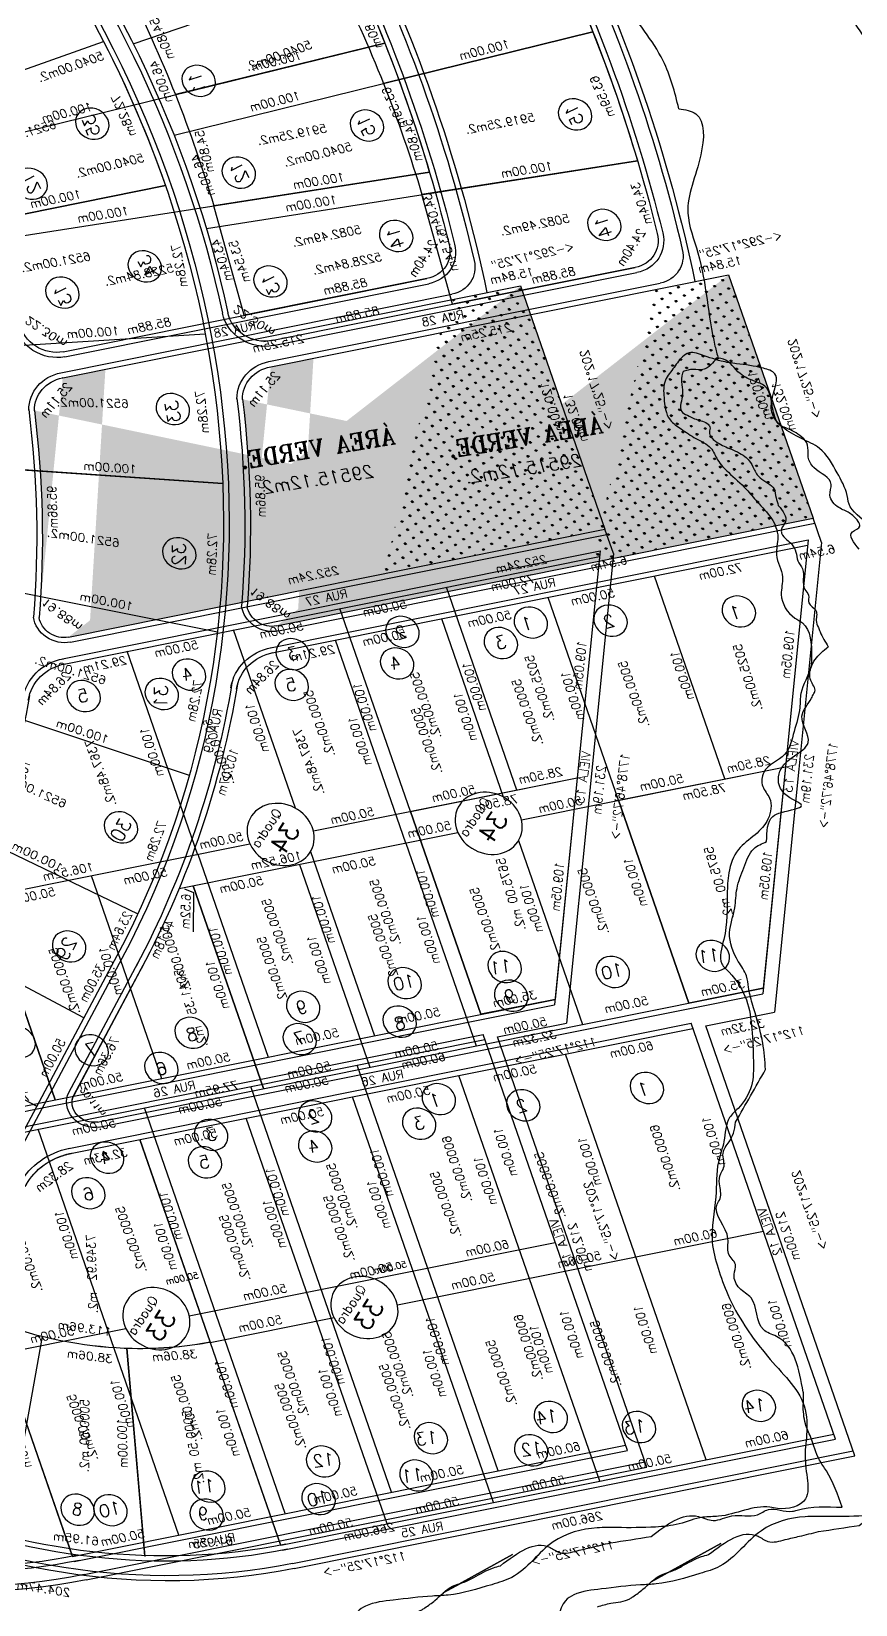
# Model space of a CAD drawing. Extents: x -23785941 to 8798891, y -8418521 to 21897894.
# Drawn here: x 3340590 to 3439344, y 4804514 to 4993012 of the extents above; entities that cross this region are included whole.
import ezdxf
from ezdxf.enums import TextEntityAlignment as Align

# ---------------------------------------------------------------- set-up
doc = ezdxf.new("R2010")
doc.units = 0
doc.header["$MEASUREMENT"] = 0
doc.header["$PDMODE"] = 34
doc.header["$PDSIZE"] = 1
doc.linetypes.add('DASHED', pattern=[0.75, 0.5, -0.25])
doc.layers.get('0').update_dxf_attribs({"linetype": 'CONTINUOUS'})
for name, color, linetype in [('CALCADA', 3, 'CONTINUOUS'), ('REG60_100', 2, 'CONTINUOUS'), ('RUA', 1, 'CONTINUOUS'), ('VEGE', 102, 'CONTINUOUS')]:
    doc.layers.add(name, color=color, linetype=linetype)
doc.styles.add('1_5MM', font='romans.shx', dxfattribs={"height": 6})
doc.styles.add('1MM', font='romans.shx', dxfattribs={"height": 4})
doc.styles.add('2MM', font='romans.shx', dxfattribs={"height": 8})
pattern_1 = [(159.495356, (-17588.3454, 15679.0388), (-4.5499744, -2.07309746), [0.9375, -6.1335678]), (114.495356, (-17588.3454, 15679.039), (-4.5499744, -2.0730975), [0.9375, -4.0625]), (204.495356, (-17588.3454, 15679.039), (2.0730975, -4.5499744), [0.9375, -4.0625])]

# ---------------------------------------------------------------- blocks, each defined once
blk = doc.blocks.new('A$C3D774E76')
h = blk.add_hatch()
h.set_pattern_fill('GRASS', color=256, scale=5, angle=69.49536, style=0)
h.set_pattern_definition(pattern_1)
h.paths.add_polyline_path([(-24907.8, -2745.5), (-24931.1, -2770.67), (-24843.05, -2852.2), (-24772.47, -2775.97)])
h.paths.add_polyline_path([(-24896.71, -2800.35), (-24876.78, -2818.2), (-24872.77, -2813.73), (-24892.71, -2795.88)], flags=24)
h = blk.add_hatch(color=140)
edge = h.paths.add_edge_path()
edge.add_spline(control_points=[(-24224.32, -2952.9), (-24224.85, -2958.19), (-24225.64, -2965.71), (-24233.63, -2966.37), (-24239.23, -2967.62), (-24246.58, -2972.22), (-24251.35, -2982.38), (-24255.37, -2992.13), (-24260.38, -3000.33), (-24266.06, -3006.58), (-24268.43, -3017.61), (-24277.68, -3024.26), (-24285.86, -3036.44), (-24290.98, -3046.37), (-24301.03, -3058.14), (-24307.79, -3069.93), (-24311.72, -3091.1), (-24325.37, -3102.66), (-24329.35, -3121.15), (-24331.47, -3140.53), (-24355.96, -3154.41), (-24348.63, -3172.04), (-24344.12, -3180.23), (-24343.4, -3187.47), (-24336.27, -3197.13), (-24351.78, -3201.79), (-24345.71, -3210.5), (-24340.81, -3212.7), (-24338.42, -3221.24), (-24348.55, -3225.84), (-24348.2, -3234.29), (-24346.59, -3240.74), (-24346.81, -3247.92), (-24344.16, -3256.11), (-24338.49, -3261.67), (-24335.27, -3270.86), (-24339.74, -3281.2), (-24344.93, -3294.91), (-24361.95, -3293.29), (-24375.44, -3299.69), (-24383.48, -3291.65), (-24395.73, -3286.94), (-24406.75, -3297.5), (-24423.91, -3301.32), (-24440.56, -3304.39), (-24461.09, -3307.1), (-24479.07, -3306.14), (-24494.64, -3303.2), (-24508.8, -3298.2), (-24514.92, -3285.1), (-24527.33, -3279.79), (-24535.42, -3270.07), (-24544.04, -3262.07), (-24553.35, -3256.99), (-24561, -3249.62), (-24569.69, -3237.39), (-24580.68, -3229.58), (-24588.47, -3216.76), (-24581.21, -3207.95), (-24585.87, -3198.65), (-24583.46, -3190.43), (-24588.38, -3182.56), (-24594.38, -3171.95), (-24605.74, -3166.27), (-24611.81, -3158.51), (-24619.15, -3147.87), (-24628.32, -3138.75), (-24640.09, -3134.69), (-24645.33, -3132.42), (-24653.59, -3130.67), (-24659.3, -3120.75), (-24654.52, -3110.01), (-24654.08, -3091.58), (-24674.94, -3086.46), (-24681.37, -3068.21), (-24698.62, -3058.43), (-24713.52, -3055.17), (-24733.19, -3044.84), (-24734.94, -3056.35), (-24753.72, -3051.57), (-24763.55, -3071.27), (-24782.6, -3062.33), (-24793.23, -3058.72), (-24805.89, -3054.52), (-24813.61, -3047.9), (-24808.19, -3037.98), (-24800.39, -3029.32), (-24814.57, -3017.34), (-24815.92, -3028.26), (-24825.45, -3028.53), (-24835.39, -3027.61), (-24846.9, -3022.34), (-24852.01, -3009.63), (-24857.08, -2998.96), (-24862.58, -2986.25), (-24875.44, -2984), (-24891.02, -2980.65), (-24889.96, -2966.02), (-24895.36, -2954.8), (-24907.55, -2954.85), (-24906.95, -2942.8), (-24915.79, -2937.86), (-24921.88, -2929.93), (-24929.36, -2920.2), (-24927.84, -2907.02), (-24929.72, -2892.81), (-24941.39, -2889.5), (-24952.22, -2888.85), (-24950.46, -2878.16), (-24947.2, -2871.32), (-24943.39, -2862.08), (-24942.83, -2855.3), (-24940.9, -2848.14), (-24935.33, -2846.62), (-24929.27, -2846.3), (-24922.4, -2844.47), (-24914.21, -2848.76), (-24905.92, -2853.26), (-24904.93, -2861.93), (-24903.83, -2868.8), (-24904.55, -2876.57), (-24899.03, -2881.67), (-24896.17, -2889.4), (-24894.08, -2897.68), (-24889.72, -2905.98), (-24887.06, -2914.39), (-24880.02, -2921.2), (-24870.05, -2922.51), (-24864.26, -2931.17), (-24853.17, -2932.4), (-24847.35, -2940.32), (-24847.66, -2951.51), (-24837.82, -2955.96), (-24827.14, -2960.56), (-24817.79, -2959.16), (-24807.73, -2964.23), (-24797.39, -2965.44), (-24784.32, -2968.87), (-24774.83, -2960.62), (-24765.27, -2963.85), (-24762.3, -2971.63), (-24752.45, -2974.22), (-24742.38, -2971.74), (-24732.04, -2966.87), (-24720.38, -2968.4), (-24706.4, -2974.13), (-24693.86, -2980.66), (-24678.39, -2981.85), (-24675.14, -2992.53), (-24668.66, -3001.96), (-24655.79, -3009.86), (-24643.43, -3015.92), (-24630.91, -3021.74), (-24620.14, -3020.99), (-24610.04, -3017.34), (-24600.69, -3021.75), (-24587.48, -3022.88), (-24572.45, -3030.64), (-24555.12, -3034.29), (-24542.55, -3044.48), (-24532.36, -3053.95), (-24523.75, -3065.39), (-24516.46, -3078.24), (-24511.09, -3090.85), (-24505.1, -3103.96), (-24493.4, -3111.27), (-24480.97, -3114.67), (-24471.43, -3120.51), (-24459.85, -3127.41), (-24451.15, -3119.04), (-24447.38, -3105.89), (-24435.68, -3099.77), (-24428.9, -3087.14), (-24420.52, -3081.48), (-24412.57, -3070.71), (-24406.22, -3060.08), (-24398.28, -3046.3), (-24383.49, -3032.62), (-24362.5, -3031.53), (-24348.09, -3018.41), (-24338.42, -3010.18), (-24330.19, -2997.24), (-24322.21, -2987.47), (-24314.87, -2977.74), (-24304.37, -2972.41), (-24292.47, -2978.82), (-24280.6, -2964.75), (-24268.71, -2958.33), (-24257.27, -2952.47), (-24254.91, -2945.98), (-24255.83, -2938.18), (-24246.06, -2931.43), (-24242.97, -2920.74), (-24234.46, -2912.21), (-24223.14, -2904.42), (-24209.39, -2912.23), (-24212.48, -2931.63), (-24212.49, -2933.24), (-24224.27, -2952.82), (-24224.32, -2952.9)], knot_values=[0.070218, 0.070218, 0.070218, 0.070218, 13.349031, 19.007676, 21.837023, 30.786846, 43.569132, 54.590419, 62.597947, 72.310251, 79.377349, 95.275331, 104.227837, 123.477352, 128.443128, 150.652485, 163.240716, 192.037647, 199.148154, 219.624481, 248.961263, 263.562632, 270.222376, 276.975064, 285.92487, 297.883476, 305.118994, 310.080983, 314.005794, 328.484177, 333.449953, 338.027474, 348.560517, 354.690993, 363.178985, 372.128808, 381.584254, 396.830139, 409.482562, 428.443603, 434.155157, 441.999992, 465.334534, 472.085086, 494.962337, 516.016331, 534.129149, 548.445024, 564.213118, 576.190902, 589.129696, 602.832252, 613.760188, 624.227033, 634.426771, 645.327848, 668.840443, 675.500206, 686.521441, 696.358302, 703.806963, 710.466725, 722.874379, 740.241327, 746.567552, 752.226219, 779.229031, 782.661798, 789.52728, 796.392789, 807.387044, 817.837078, 830.919147, 856.437647, 867.431902, 887.00289, 909.315759, 925.140651, 928.576674, 938.587317, 967.729069, 972.878207, 998.623817, 1002.056558, 1013.572536, 1022.162617, 1032.470735, 1044.967028, 1048.403051, 1059.397306, 1066.474513, 1080.312567, 1093.723139, 1105.865531, 1116.859786, 1132.307147, 1142.605396, 1159.77966, 1168.364503, 1176.946355, 1189.088766, 1194.516942, 1206.032943, 1219.443494, 1228.694083, 1245.868346, 1254.450199, 1264.748448, 1270.180782, 1282.206886, 1289.078931, 1299.52897, 1302.964992, 1310.250453, 1314.089097, 1321.766454, 1330.348332, 1341.204667, 1347.397218, 1355.078976, 1362.760689, 1368.950994, 1376.236436, 1387.233013, 1394.518455, 1404.232374, 1413.476574, 1422.058427, 1432.91477, 1441.496649, 1453.877236, 1457.718092, 1474.002603, 1479.151741, 1493.306116, 1500.171598, 1512.308458, 1524.804751, 1538.215303, 1545.080811, 1551.271094, 1561.569343, 1571.57996, 1582.574246, 1595.070539, 1605.368789, 1627.681658, 1639.696278, 1644.553228, 1659.322811, 1673.477186, 1689.019819, 1701.034438, 1714.107901, 1720.298183, 1732.435017, 1742.875583, 1760.039314, 1782.352184, 1794.848477, 1807.921939, 1824.118553, 1837.529105, 1852.099973, 1865.510544, 1879.664932, 1891.679552, 1903.816379, 1914.114628, 1927.962458, 1931.39848, 1955.324744, 1962.407888, 1973.930502, 1984.795178, 2002.31493, 2011.074806, 2032.596747, 2059.417891, 2069.433022, 2090.188517, 2097.271661, 2115.20686, 2128.288939, 2133.145924, 2149.430419, 2159.445563, 2182.805401, 2192.820545, 2194.538582, 2203.298463, 2214.163091, 2226.311058, 2235.561637, 2250.13254, 2264.286916, 2269.71925, 2304.047032, 2304.230877, 2304.230877, 2304.230877, 2304.230877], degree=3, periodic=0)
edge = h.paths.add_edge_path()
edge.add_spline(control_points=[(-24224.32, -2952.9), (-24224.39, -2953.01), (-24224.43, -2953.06), (-24224.4, -2952.98)], knot_values=[2304.230877, 2304.230877, 2304.230877, 2304.230877, 2304.489701, 2304.489701, 2304.489701, 2304.489701], degree=3, periodic=0)
edge.add_spline(control_points=[(-24224.4, -2952.98), (-24224.45, -2953.12), (-24212.49, -2933.25), (-24212.48, -2931.63), (-24209.39, -2912.23), (-24223.14, -2904.42), (-24234.46, -2912.21), (-24242.97, -2920.74), (-24246.06, -2931.43), (-24255.83, -2938.18), (-24254.91, -2945.98), (-24257.27, -2952.47), (-24268.71, -2958.33), (-24280.6, -2964.75), (-24292.47, -2978.82), (-24304.37, -2972.41), (-24314.87, -2977.74), (-24322.21, -2987.47), (-24330.19, -2997.24), (-24338.42, -3010.18), (-24348.09, -3018.41), (-24362.5, -3031.53), (-24383.49, -3032.62), (-24398.28, -3046.3), (-24406.22, -3060.08), (-24412.57, -3070.71), (-24420.52, -3081.48), (-24428.9, -3087.14), (-24435.68, -3099.77), (-24447.38, -3105.89), (-24451.15, -3119.04), (-24459.85, -3127.41), (-24471.43, -3120.51), (-24480.97, -3114.67), (-24493.4, -3111.27), (-24505.1, -3103.96), (-24511.09, -3090.85), (-24516.46, -3078.24), (-24523.75, -3065.39), (-24532.36, -3053.95), (-24542.55, -3044.48), (-24555.12, -3034.29), (-24572.45, -3030.64), (-24587.48, -3022.88), (-24600.69, -3021.75), (-24610.04, -3017.34), (-24620.14, -3020.99), (-24630.91, -3021.74), (-24643.43, -3015.92), (-24655.79, -3009.86), (-24668.66, -3001.96), (-24675.14, -2992.53), (-24678.39, -2981.85), (-24693.86, -2980.66), (-24706.4, -2974.13), (-24720.38, -2968.4), (-24732.04, -2966.87), (-24742.38, -2971.74), (-24752.45, -2974.22), (-24762.3, -2971.63), (-24765.27, -2963.85), (-24774.83, -2960.62), (-24784.32, -2968.87), (-24797.39, -2965.44), (-24807.73, -2964.23), (-24817.79, -2959.16), (-24827.14, -2960.56), (-24837.82, -2955.96), (-24847.66, -2951.51), (-24847.35, -2940.32), (-24853.17, -2932.4), (-24864.26, -2931.17), (-24870.05, -2922.51), (-24880.02, -2921.2), (-24887.06, -2914.39), (-24889.72, -2905.98), (-24894.08, -2897.68), (-24896.17, -2889.4), (-24899.03, -2881.67), (-24904.55, -2876.57), (-24903.83, -2868.8), (-24904.93, -2861.93), (-24905.92, -2853.26), (-24914.21, -2848.76), (-24922.4, -2844.47), (-24929.27, -2846.3), (-24935.33, -2846.62), (-24940.9, -2848.14), (-24942.83, -2855.3), (-24943.39, -2862.08), (-24947.2, -2871.32), (-24950.46, -2878.16), (-24952.22, -2888.85), (-24941.39, -2889.5), (-24929.72, -2892.81), (-24927.84, -2907.02), (-24929.36, -2920.2), (-24921.88, -2929.93), (-24915.79, -2937.86), (-24906.95, -2942.8), (-24907.55, -2954.85), (-24895.36, -2954.8), (-24889.96, -2966.02), (-24891.02, -2980.65), (-24875.44, -2984), (-24862.58, -2986.25), (-24857.08, -2998.96), (-24852.01, -3009.63), (-24846.9, -3022.34), (-24835.39, -3027.61), (-24825.45, -3028.53), (-24815.92, -3028.26), (-24814.57, -3017.34), (-24800.39, -3029.32), (-24808.19, -3037.98), (-24813.61, -3047.9), (-24805.89, -3054.52), (-24793.23, -3058.72), (-24782.6, -3062.33), (-24763.55, -3071.27), (-24753.72, -3051.57), (-24734.94, -3056.35), (-24733.19, -3044.84), (-24713.52, -3055.17), (-24698.62, -3058.43), (-24681.37, -3068.21), (-24674.94, -3086.46), (-24654.08, -3091.58), (-24654.52, -3110.01), (-24659.3, -3120.75), (-24653.59, -3130.67), (-24645.33, -3132.42), (-24640.09, -3134.69), (-24628.32, -3138.75), (-24619.15, -3147.87), (-24611.81, -3158.51), (-24605.74, -3166.27), (-24594.38, -3171.95), (-24588.38, -3182.56), (-24583.46, -3190.43), (-24585.87, -3198.65), (-24581.21, -3207.95), (-24588.47, -3216.76), (-24580.68, -3229.58), (-24569.69, -3237.39), (-24561, -3249.62), (-24553.35, -3256.99), (-24544.04, -3262.07), (-24535.42, -3270.07), (-24527.33, -3279.79), (-24514.92, -3285.1), (-24508.8, -3298.2), (-24494.64, -3303.2), (-24479.07, -3306.14), (-24461.09, -3307.1), (-24440.56, -3304.39), (-24423.91, -3301.32), (-24406.75, -3297.5), (-24395.73, -3286.94), (-24383.48, -3291.65), (-24375.44, -3299.69), (-24361.95, -3293.29), (-24344.93, -3294.91), (-24339.74, -3281.2), (-24335.27, -3270.86), (-24338.49, -3261.67), (-24344.16, -3256.11), (-24346.81, -3247.92), (-24346.59, -3240.74), (-24348.2, -3234.29), (-24348.55, -3225.84), (-24338.42, -3221.24), (-24340.81, -3212.7), (-24345.71, -3210.5), (-24351.78, -3201.79), (-24336.27, -3197.13), (-24343.4, -3187.47), (-24344.12, -3180.23), (-24348.63, -3172.04), (-24355.96, -3154.41), (-24331.47, -3140.53), (-24329.35, -3121.15), (-24325.37, -3102.66), (-24311.72, -3091.1), (-24307.79, -3069.93), (-24301.03, -3058.14), (-24290.98, -3046.37), (-24285.86, -3036.44), (-24277.68, -3024.26), (-24268.43, -3017.61), (-24266.06, -3006.58), (-24260.38, -3000.33), (-24255.37, -2992.13), (-24251.35, -2982.38), (-24246.58, -2972.22), (-24239.23, -2967.62), (-24233.63, -2966.37), (-24225.61, -2965.7), (-24224.85, -2958.13), (-24224.31, -2952.82)], knot_values=[0, 0, 0, 0, 0.442669, 34.770451, 40.202785, 54.35716, 68.928064, 78.178643, 90.32661, 101.191238, 109.951119, 111.669155, 121.6843, 145.044138, 155.059282, 171.343776, 176.200762, 189.282841, 207.218039, 214.301183, 235.056679, 245.07181, 271.892953, 293.414895, 302.174771, 319.694522, 330.559198, 342.081813, 349.164957, 373.091221, 376.527243, 390.375072, 400.673322, 412.810149, 424.824768, 438.979156, 452.389728, 466.960596, 480.371148, 496.567762, 509.641224, 522.137517, 544.450386, 561.614118, 572.054683, 584.191517, 590.3818, 603.455262, 615.469882, 631.012514, 645.16689, 659.936473, 664.793423, 676.808043, 699.120912, 709.419161, 721.915454, 732.909741, 742.920358, 753.218607, 759.40889, 766.274398, 779.68495, 792.181243, 804.318103, 811.183585, 825.33796, 830.487098, 846.771608, 850.612465, 862.993052, 871.574931, 882.431274, 891.013127, 900.257327, 909.971245, 917.256688, 928.253265, 935.538707, 941.729012, 949.410724, 957.092482, 963.285034, 974.141368, 982.723247, 990.400604, 994.239247, 1001.524708, 1004.960731, 1015.41077, 1022.282815, 1034.308918, 1039.741252, 1050.039502, 1058.621354, 1075.795618, 1085.046206, 1098.456758, 1109.972758, 1115.400934, 1127.543345, 1136.125198, 1144.710041, 1161.884304, 1172.182554, 1187.629915, 1198.62417, 1210.766562, 1224.177134, 1238.015188, 1245.092395, 1256.08665, 1259.522672, 1272.018965, 1282.327083, 1290.917164, 1302.433142, 1305.865883, 1331.611493, 1336.760631, 1365.902384, 1375.913027, 1379.349049, 1395.173941, 1417.48681, 1437.057798, 1448.052053, 1473.570554, 1486.652622, 1497.102657, 1508.096912, 1514.96242, 1521.827902, 1525.26067, 1552.263482, 1557.922149, 1564.248373, 1581.615322, 1594.022975, 1600.682738, 1608.131398, 1617.96826, 1628.989495, 1635.649258, 1659.161853, 1670.06293, 1680.262668, 1690.729513, 1701.657449, 1715.360005, 1728.298798, 1740.276583, 1756.044676, 1770.360551, 1788.47337, 1809.527363, 1832.404614, 1839.155167, 1862.489709, 1870.334543, 1876.046098, 1895.007138, 1907.659561, 1922.905447, 1932.360893, 1941.310715, 1949.798708, 1955.929184, 1966.462226, 1971.039748, 1976.005524, 1990.483907, 1994.408718, 1999.370706, 2006.606225, 2018.56483, 2027.514636, 2034.267324, 2040.927068, 2055.528438, 2084.865219, 2105.341547, 2112.452054, 2141.248985, 2153.837216, 2176.046572, 2181.012349, 2200.261864, 2209.214369, 2225.112351, 2232.179449, 2241.891754, 2249.899282, 2260.920569, 2273.702855, 2282.652677, 2285.482025, 2291.14067, 2304.489701, 2304.489701, 2304.489701, 2304.489701], degree=3, periodic=0)
edge.add_spline(control_points=[(-24224.31, -2952.82), (-24224.31, -2952.85), (-24224.32, -2952.87), (-24224.32, -2952.9)], knot_values=[0, 0, 0, 0, 0.070218, 0.070218, 0.070218, 0.070218], degree=3, periodic=0)
at = {"layer": 'VEGE'}
h = blk.add_hatch(dxfattribs=at)
h.set_pattern_fill('GRASS', color=256, scale=5, angle=69.49536, style=0)
h.set_pattern_definition(pattern_1)
edge = h.paths.add_edge_path()
edge.add_line((-24784.86, -2612.72), (-24931.1, -2770.67))
edge.add_line((-24671.68, -2667.11), (-24843.05, -2852.2))
edge.add_arc((-24493.06, -2160.84), 523.12, 238.81481, 249.82227)
h = blk.add_hatch(dxfattribs=at)
h.set_pattern_fill('GRASS', color=256, scale=5, angle=69.49536, style=0)
h.set_pattern_definition(pattern_1)
h.paths.add_polyline_path([(-24798.51, -2627.46), (-24931.1, -2770.67), (-24843.05, -2852.2), (-24678.34, -2674.3)])
h.paths.add_polyline_path([(-24812.21, -2742.33), (-24786.08, -2711.17), (-24790.67, -2707.32), (-24816.81, -2738.47)], flags=24)
h.paths.add_polyline_path([(-24842.31, -2750.25), (-24785.88, -2684.98), (-24775.65, -2693.82), (-24832.08, -2759.09)], flags=24)
h.paths.add_polyline_path([(-24857.03, -2700.97), (-24838.46, -2680.92), (-24842.87, -2676.84), (-24861.44, -2696.9)], flags=24)
h.paths.add_polyline_path([(-24762.74, -2761.17), (-24744.17, -2741.11), (-24748.57, -2737.04), (-24767.14, -2757.1)], flags=24)
h.paths.add_polyline_path([(-24896.71, -2800.35), (-24876.78, -2818.2), (-24872.77, -2813.73), (-24892.71, -2795.88)], flags=24)
for p, q in [((-24734.65, -2356.88), (-24889.95, -2482.9)), ((-24704.61, -2388.98), (-24840.6, -2535.63)), ((-24670.34, -2416.51), (-24784.31, -2580.87)), ((-24632.54, -2438.95), (-24722.2, -2617.73)), ((-24591.95, -2455.83), (-24655.52, -2645.46)), ((-24549.38, -2466.82), (-24585.59, -2663.52)), ((-24504.97, -2471.74), (-24512.63, -2671.59)), ((-24454.19, -2671.69), (-24455.7, -2471.69)), ((-24404.19, -2671.31), (-24405.7, -2471.31)), ((-24895.76, -2494.75), (-25049.72, -2622.4)), ((-24727.32, -2498.69), (-24784.31, -2580.87)), ((-24864.88, -2528.82), (-25007.03, -2669.51)), ((-24722.2, -2617.73), (-24677.37, -2528.34)), ((-24831.12, -2560.06), (-24960.37, -2712.68)), ((-24796.55, -2607.68), (-24912.72, -2733.15)), ((-24784.86, -2612.72), (-24931.1, -2770.67)), ((-24854.37, -2670.13), (-24895.74, -2636.37)), ((-24912.72, -2733.15), (-24854.37, -2670.13)), ((-24671.68, -2667.11), (-24843.05, -2852.2)), ((-24658.81, -2670.86), (-24829.79, -2855.54)), ((-24489.18, -2671.95), (-24254.19, -2670.17)), ((-24533.23, -2682.42), (-24622.27, -2778.59)), ((-24537.66, -2687.21), (-24464.28, -2755.14)), ((-24534.78, -2688.91), (-24534.24, -2684.79)), ((-24417.73, -2683.41), (-24489.11, -2683.95)), ((-24605.59, -2760.58), (-24678.97, -2692.64)), ((-24391.16, -2693.83), (-24589.99, -2908.58)), ((-24517.43, -2696.73), (-24534.78, -2688.91)), ((-24391.16, -2693.83), (-24391.45, -2694.14)), ((-24391.16, -2693.83), (-24391.45, -2694.14)), ((-24411.21, -2697.82), (-24623.93, -2927.58)), ((-24266.59, -2853.67), (-24413.35, -2717.79)), ((-24413.35, -2717.79), (-24339.99, -2785.71)), ((-24303.75, -2719.76), (-24207.33, -2746.28)), ((-24571.63, -2723.9), (-24498.25, -2791.83)), ((-24648.45, -2789.04), (-24712.94, -2729.33)), ((-24300.56, -2890.36), (-24447.32, -2754.48)), ((-24318.05, -2754.82), (-24230.32, -2803.63)), ((-24605.6, -2760.59), (-24532.22, -2828.52)), ((-24673.53, -2833.96), (-24746.91, -2766.02)), ((-24931.1, -2770.67), (-24843.05, -2852.2)), ((-24339.97, -2785.73), (-24379.48, -2828.41)), ((-24334.53, -2927.05), (-24481.29, -2791.17)), ((-24707.5, -2870.65), (-24780.88, -2802.71)), ((-24642.56, -2800.51), (-24726.86, -2891.56)), ((-24632.77, -2803.57), (-24566.19, -2865.21)), ((-24368.49, -2963.74), (-24515.25, -2827.86)), ((-24673.54, -2833.96), (-24726.86, -2891.56)), ((-24600.16, -2901.9), (-24673.54, -2833.96)), ((-24399.72, -2850.26), (-24516.61, -2976.51)), ((-24834.24, -2860.34), (-24843.05, -2852.2)), ((-24832.37, -2854.64), (-24726.86, -2891.56)), ((-24266.59, -2853.67), (-24443.23, -3044.45)), ((-24834.24, -2860.34), (-24728.84, -2897.22)), ((-24402.46, -3000.43), (-24549.22, -2864.55)), ((-24259.4, -2863.56), (-24438.5, -3057.01)), ((-24726.86, -2891.56), (-24621.36, -2928.48)), ((-24728.84, -2897.22), (-24616.02, -2936.7)), ((-24594.06, -2912.98), (-24616.02, -2936.7)), ((-24438.5, -3057.01), (-24594.06, -2912.98)), ((-24441.39, -3046.15), (-24591.82, -2906.88))]:
    blk.add_line(p, q)
at = {"color": 140}
for p, q in [((-24335.91, -3003.84), (-24368.88, -3022.91)), ((-24335.91, -3003.84), (-24368.88, -3022.91)), ((-24368.88, -3022.91), (-24335.91, -3003.84))]:
    blk.add_line(p, q, dxfattribs=at)
for points in [[(-24795.19, -2439.66, -0.015904), (-24812.3, -2419.89), (-24889.95, -2482.9, 0.035369), (-24840.6, -2535.63), (-24772.6, -2462.3, -0.001768), (-24774.73, -2460.32)], [(-24230.66, -2803.44), (-24318.04, -2754.82, -0.057602), (-24339.98, -2785.72), (-24266.6, -2853.65)]]:
    blk.add_lwpolyline(points, format="xyb")
for points in [[(-24972.74, -2558.57), (-25049.72, -2622.4, 0.021989), (-25007.03, -2669.51), (-24935.95, -2599.17, -0.021989)], [(-24935.95, -2599.17), (-25007.03, -2669.51, 0.021989), (-24960.37, -2712.68), (-24895.74, -2636.37, -0.021989)]]:
    blk.add_lwpolyline(points, format="xyb", close=True)
blk.add_lwpolyline([(-24335.91, -3003.84), (-24344.13, -3008.6)], dxfattribs=at)
for centre in [(-24851.06, -2495.03), (-24894.53, -2527.42), (-24800.13, -2543.98), (-24863.23, -2561.34), (-24743.59, -2583.5), (-24822.46, -2595.45), (-24681.36, -2615.01), (-24615.18, -2636.57), (-24546.85, -2647.67), (-24482.31, -2651.67), (-24428.34, -2651.46), (-24966.52, -2679.22), (-24649.15, -2684.82), (-24377.7, -2708.7), (-24924.47, -2712.71), (-24449.87, -2711.66), (-24682.93, -2721.12), (-24418.26, -2747.46), (-24715.89, -2757), (-24494.56, -2759.18), (-24235.45, -2768.28), (-24450.67, -2786.76), (-24751.06, -2794.77), (-24525.33, -2794.18), (-24484.72, -2822.24), (-24263.08, -2819.02), (-24562.5, -2831.95), (-24784.75, -2842.37), (-24516.88, -2858.64), (-24295.71, -2858.98), (-24596.4, -2866.31), (-24328.74, -2891.97), (-24626.56, -2901.62), (-24553.04, -2902.82), (-24366.29, -2931.1), (-24401.44, -2967.99), (-24438.47, -3009.92)]:
    blk.add_circle(centre, 7.5)
at = {"color": 5}
blk.add_circle((-24390.92, -2838.12), 15, dxfattribs=at)
for centre, radius, start, end in [((-24493.06, -2160.84), 523.12, 206.41063, 234.23747), ((-24493.06, -2160.84), 511.12, 206.41063, 270.43452), ((-24493.06, -2160.84), 735.12, 206.41063, 234.46291), ((-24493.06, -2160.84), 723.12, 206.41063, 232.54333), ((-24807.55, -2597.49), 14.99, 317.20508, 54.23747), ((-24771.35, -2625.22), 18.41, 65.74408, 137.20508), ((-24493.06, -2160.84), 523.12, 238.81481, 249.82227), ((-24679.08, -2660.26), 10.08, 317.20508, 56.40213), ((-24641.28, -2687.73), 24.33, 73.88591, 137.20508), ((-24493.06, -2160.84), 523.12, 254.04077, 270.43452), ((-24462.67, -2675.37), 277, 317.20508, 0.43452), ((-24417.66, -2692.06), 8.65, 318.20902, 89.43058), ((-24366, -2717.71), 34.69, 91.13524, 136.50436), ((-24462.67, -2675.37), 165, 318.03115, 357.52334), ((-24462.67, -2675.37), 165, 318.03115, 357.52334), ((-24462.66, -2675.37), 165, 318.02937, 357.52334), ((-24462.67, -2675.37), 265, 317.20508, 355.0709), ((-24923.72, -2722.97), 14.99, 232.54333, 317.20508)]:
    blk.add_arc(centre, radius, start, end)
at = {"linetype": 'DASHED'}
blk.add_arc((-24366, -2717.71), 34.69, 90.43452, 137.20508, dxfattribs=at)
at = {"color": 140}
for points, start_tangent in [([(-25045.88, -2796.04), (-25063.45, -2780.3), (-25072.18, -2767.22), (-25087.46, -2736.68), (-25091.83, -2725.78), (-25104.93, -2708.33), (-25115.84, -2690.88), (-25124.58, -2684.34), (-25131.13, -2677.79), (-25139.86, -2662.52), (-25142.04, -2660.34), (-25148.56, -2655.63)], (0.590283, -0.807196)), ([(-25045.88, -2796.04), (-25047.51, -2803.62), (-25030.59, -2813.76), (-25001.83, -2820.52), (-24986.6, -2832.36), (-24949.38, -2857.71), (-24944.62, -2861.47)], (-0.839928, 0.542699)), ([(-24919.73, -2855.33), (-24912.54, -2858.52), (-24912.54, -2861.9), (-24912.54, -2864.43), (-24913.38, -2870.35), (-24912.54, -2872.04), (-24910, -2872.89), (-24907.46, -2877.11), (-24907.46, -2883.87), (-24907.46, -2891.48), (-24906.62, -2894.02), (-24904.08, -2897.4), (-24901.54, -2901.62), (-24899.85, -2909.23), (-24896.47, -2911.76), (-24893.61, -2914.18)], (-0.405687, 0.914012)), ([(-24893.61, -2914.18), (-24888, -2920.22), (-24883.78, -2920.22), (-24882.08, -2921.06), (-24880.39, -2924.44), (-24879.55, -2926.98), (-24877.01, -2930.36), (-24873.62, -2932.89), (-24871.09, -2936.27), (-24862.62, -2941.35), (-24860.93, -2943.88), (-24857.55, -2945.57), (-24855.86, -2949.8), (-24850.78, -2952.33), (-24848.24, -2954.87), (-24847.4, -2955.71), (-24842.7, -2961.89)], (-0.72969, 0.683778)), ([(-24742.39, -2977.32), (-24754.89, -2974.65), (-24758.71, -2977.2), (-24766.36, -2983.57), (-24767.64, -2974.65), (-24776.56, -2968.28), (-24786.76, -2970.83), (-24795.69, -2973.38), (-24805.89, -2965.73), (-24816.09, -2965.73), (-24817.36, -2965.73), (-24819.91, -2965.73), (-24823.74, -2961.91), (-24830.11, -2959.36), (-24833.94, -2959.36), (-24842.7, -2961.89)], (0.988368, -0.152079)), ([(-24641.51, -3022.75), (-24652.53, -3016.36), (-24667.74, -3004.2), (-24673.83, -2999.64), (-24678.39, -2996.6), (-24682.96, -2990.52), (-24693.61, -2981.4), (-24705.78, -2978.36), (-24714.91, -2975.32), (-24725.56, -2973.79), (-24736.21, -2973.79), (-24742.39, -2977.32)], (0.911808, -0.410617)), ([(-24611.33, -3021.84), (-24641.51, -3022.75)], (0.936644, -0.350283)), ([(-24507.55, -3102.19), (-24526.06, -3080.66), (-24526.06, -3074.28), (-24537.23, -3063.12), (-24538.83, -3056.74), (-24543.62, -3051.95), (-24548.41, -3050.36), (-24551.6, -3045.57), (-24557.99, -3042.38), (-24570.76, -3031.22), (-24573.96, -3031.22), (-24580.34, -3028.02), (-24585.13, -3026.43), (-24588.33, -3026.43), (-24594.71, -3023.24), (-24601.1, -3023.24), (-24605.89, -3023.24), (-24611.33, -3021.84)], (0.798413, -0.602111)), ([(-24361.13, -3020.43), (-24380.66, -3035.87), (-24380.66, -3040.66), (-24385.45, -3047.04), (-24390.24, -3051.82), (-24396.63, -3058.21)], (0.674118, 0.738624)), ([(-24396.63, -3058.21), (-24408.8, -3072.66)], (0.644112, 0.764931)), ([(-24507.55, -3102.19), (-24502.17, -3104.62)], (-0.999484, -0.03211)), ([(-24465.77, -3140.33), (-24478.22, -3126.95), (-24481.41, -3122.17), (-24489.4, -3114.19), (-24494.19, -3109.41), (-24502.17, -3104.62)], (0.740136, -0.672457))]:
    blk.add_spline(points, degree=3, dxfattribs=dict(at, start_tangent=start_tangent))
at = {"end_tangent": (0.350283, 0.936644)}
blk.add_spline([(-24224.31, -2952.82), (-24228.99, -2965.32), (-24234.49, -2966.61), (-24237.25, -2967.26), (-24244.87, -2971.96), (-24251.47, -2982.9), (-24256.06, -2992.92), (-24260.28, -2999.73), (-24265.78, -3007.73), (-24268.26, -3014.35), (-24278.63, -3026.4), (-24283.86, -3033.66), (-24294.13, -3049.94), (-24297.25, -3053.81), (-24307.89, -3073.3), (-24311.56, -3085.34), (-24326.61, -3109.9), (-24328.35, -3116.79), (-24334.03, -3136.46), (-24351.28, -3160.19), (-24347.32, -3174.25), (-24344.56, -3180.31), (-24342.81, -3186.83), (-24340.15, -3195.37), (-24348.41, -3204.02), (-24344.91, -3210.36), (-24341.05, -3213.48), (-24339.95, -3217.24), (-24347.84, -3229.38), (-24348.02, -3234.35), (-24347.19, -3238.85), (-24346.08, -3249.32), (-24344.06, -3255.11), (-24339.1, -3262), (-24336.43, -3270.54), (-24339, -3279.64), (-24347.16, -3292.51), (-24359.65, -3294.55), (-24378.56, -3295.86), (-24383.16, -3292.47), (-24390.51, -3289.72), (-24412.17, -3298.38), (-24418.69, -3300.14), (-24441.19, -3304.3), (-24462.12, -3306.53), (-24480.21, -3305.63), (-24494.26, -3302.89), (-24508.41, -3295.93), (-24515.76, -3286.47), (-24526.42, -3279.13), (-24536.25, -3269.59), (-24544.42, -3262.34), (-24553.15, -3256.56), (-24560.59, -3249.58), (-24567.49, -3241.14), (-24583.75, -3224.16), (-24586.51, -3218.1), (-24583.39, -3207.52), (-24584.77, -3197.78), (-24584.5, -3190.34), (-24587.26, -3184.28), (-24594.34, -3174.09), (-24607.84, -3163.17), (-24611.89, -3158.3), (-24615.2, -3153.71), (-24635.78, -3136.24), (-24639, -3135.04), (-24645.43, -3132.63), (-24651.86, -3130.23), (-24657.49, -3120.78), (-24655.49, -3110.53), (-24656.1, -3097.46), (-24675.59, -3081), (-24681.23, -3071.55), (-24697.1, -3060.11), (-24718, -3052.3), (-24733.68, -3050.1), (-24734.88, -3053.32), (-24744.72, -3055.14), (-24771.24, -3067.24), (-24776.06, -3065.44), (-24800.17, -3056.42), (-24803.39, -3055.22), (-24811.23, -3046.78), (-24808.22, -3038.73), (-24804.61, -3029.08), (-24814.66, -3021.65), (-24815.86, -3024.87), (-24826.31, -3028.3), (-24833.34, -3027.51), (-24845.6, -3021.09), (-24852.24, -3009.43), (-24857.27, -2998.38), (-24862.9, -2988.94), (-24877.37, -2983.53), (-24887.01, -2979.92), (-24891.84, -2963.44), (-24896.47, -2956.21), (-24904.51, -2953.2), (-24909.53, -2942.15), (-24913.76, -2938.74), (-24921.6, -2930.3), (-24928.23, -2918.65), (-24928.44, -2909.4), (-24933.27, -2892.92), (-24941.31, -2889.91), (-24950.95, -2886.31), (-24950.76, -2880.88), (-24946.54, -2869.61), (-24944.14, -2863.18), (-24942.13, -2852.92), (-24940.93, -2849.7), (-24934.3, -2846.68), (-24930.49, -2846.27), (-24922.85, -2845.46), (-24914.81, -2848.46), (-24906.37, -2855.29), (-24904.96, -2861.32), (-24904.15, -2868.96), (-24903.34, -2876.6), (-24899.73, -2881.62), (-24896.71, -2888.25), (-24893.29, -2898.7), (-24890.27, -2905.33), (-24886.25, -2914.17), (-24879.41, -2920.4), (-24871.37, -2923.41), (-24862.93, -2930.23), (-24854.89, -2933.24), (-24847.65, -2943.28), (-24847.25, -2947.1), (-24834.59, -2957.34), (-24829.76, -2959.14), (-24815.7, -2960.73), (-24809.27, -2963.14), (-24797.41, -2965.74), (-24784.96, -2966.73), (-24772.3, -2962.29), (-24765.87, -2964.69), (-24762.25, -2969.72), (-24752.61, -2973.32), (-24742.76, -2971.5), (-24732.32, -2968.07), (-24719.86, -2969.06), (-24710.21, -2972.67), (-24689.32, -2980.49), (-24678.06, -2984.69), (-24676.05, -2989.11), (-24667.81, -3001.37), (-24656.15, -3009.4), (-24642.28, -3016.42), (-24631.03, -3020.63), (-24617.97, -3020.01), (-24611.94, -3018.59), (-24600.09, -3021.19), (-24589.84, -3023.19), (-24573.76, -3029.2), (-24552.86, -3037.02), (-24542.81, -3044.44), (-24533.37, -3053.48), (-24523.51, -3066.34), (-24516.88, -3077.99), (-24510.84, -3091.25), (-24504.21, -3102.9), (-24492.55, -3110.93), (-24481.29, -3115.14), (-24470.64, -3120.96), (-24461, -3124.57), (-24450.35, -3115.71), (-24449.15, -3112.49), (-24433.29, -3094.58), (-24429.27, -3088.74), (-24420.84, -3080.89), (-24414.01, -3072.44), (-24404.78, -3057.55), (-24400.16, -3050.1), (-24383.9, -3036.01), (-24358.59, -3027.13), (-24350.76, -3020.89), (-24336.1, -3006.19), (-24332.09, -3000.36), (-24321.24, -2986.07), (-24312.21, -2976.61), (-24307.79, -2974.59), (-24291.52, -2975.18), (-24283.68, -2968.94), (-24264.2, -2956.04), (-24256.37, -2949.8), (-24255.77, -2948.19), (-24254.37, -2939.55), (-24247.54, -2931.09), (-24241.72, -2920.43), (-24235.5, -2913.59), (-24222.24, -2907.54), (-24210.58, -2915.57), (-24210.78, -2921), (-24224.14, -2952.62), (-24224.4, -2952.98)], degree=3, dxfattribs=at)
at = {"color": 140}
for points in [[(-24892.85, -2954.17), (-24899, -2948.11), (-24903.23, -2949.8), (-24904.92, -2948.11), (-24906.62, -2943.03), (-24906.62, -2937.96), (-24910, -2932.05), (-24915.08, -2930.36), (-24918.5, -2920.32), (-24921.85, -2915.99), (-24923.54, -2915.14), (-24927.77, -2912.61), (-24929.46, -2908.38), (-24929.46, -2900.78), (-24929.46, -2898.24), (-24931.15, -2895.71), (-24937.92, -2890.63), (-24942.99, -2885.56), (-24942.99, -2880.49), (-24942.99, -2872.89), (-24945.53, -2863.59), (-24944.62, -2861.47), (-24941.3, -2860.21), (-24937.07, -2858.52), (-24935.38, -2856.83), (-24933.69, -2853.45), (-24932, -2851.76), (-24931.15, -2850.91), (-24928.61, -2850.91), (-24923.54, -2853.45), (-24919.73, -2855.33)], [(-24312.55, -2988.18), (-24317.11, -2992.61), (-24323.5, -2998.99), (-24325.09, -2999.78), (-24330.68, -3002.18), (-24341.06, -3006.16), (-24345.05, -3009.36), (-24349.84, -3012.55), (-24358.62, -3018.13), (-24361.13, -3020.43)]]:
    blk.add_spline(points, degree=3, dxfattribs=at)
at = {"color": 140, "end_tangent": (0.872536, -0.48855)}
blk.add_spline([(-24408.8, -3072.66), (-24428.57, -3086.88), (-24430.17, -3093.26), (-24436.56, -3099.64), (-24442.94, -3109.21), (-24447.73, -3112.41), (-24452.52, -3121.98), (-24454.12, -3123.57), (-24465.77, -3140.33)], degree=3, dxfattribs=at)
for p in [(-24798.79, -2585.33), (-24796.55, -2607.68), (-24763.94, -2608.37), (-24784.86, -2612.72), (-24489.18, -2671.95), (-24489.09, -2683.95), (-24417.73, -2683.41), (-24391.45, -2694.14), (-24411.21, -2697.82), (-24932.83, -2734.87), (-24912.72, -2733.15), (-24269.82, -2857.16)]:
    blk.add_point(p)
at = {"layer": 'CALCADA'}
for p, q in [((-24786.68, -2611), (-24911.59, -2745.92)), ((-24794.71, -2609.37), (-24910.88, -2734.85)), ((-24669.91, -2668.87), (-24841.21, -2853.89)), ((-24660.63, -2669.15), (-24832.37, -2854.64)), ((-24489.17, -2674.45), (-24254.17, -2672.67)), ((-24490.84, -2681.47), (-24417.58, -2680.91)), ((-24392.99, -2692.12), (-24591.82, -2906.88)), ((-24409.37, -2699.51), (-24621.36, -2928.48)), ((-24264.75, -2855.36), (-24441.39, -3046.15)), ((-24261.23, -2861.87), (-24440.33, -3055.31))]:
    blk.add_line(p, q, dxfattribs=at)
for centre, radius, start, end in [((-24493.06, -2160.84), 520.62, 206.41063, 234.23747), ((-24493.06, -2160.84), 513.62, 206.41063, 270.43452), ((-24493.06, -2160.84), 732.62, 206.41063, 233.23465), ((-24493.06, -2160.84), 725.62, 206.41063, 232.54333), ((-24807.55, -2597.49), 17.49, 317.20508, 54.23747), ((-24771.35, -2625.22), 20.91, 65.78733, 137.20508), ((-24493.06, -2160.84), 520.62, 238.76802, 249.85279), ((-24641.28, -2687.73), 26.83, 73.88591, 137.20508), ((-24493.06, -2160.84), 520.62, 254.02771, 270.43452), ((-24462.67, -2675.37), 274.5, 317.20508, 0.43452), ((-24366, -2717.71), 37.19, 90.43452, 137.20508), ((-24417.66, -2692.06), 11.15, 317.20508, 90.43452), ((-24462.67, -2675.37), 267.5, 317.20508, 355.0709), ((-24923.72, -2722.97), 17.49, 232.54333, 317.20508), ((-24922.59, -2735.73), 14.99, 233.23465, 317.20508)]:
    blk.add_arc(centre, radius, start, end, dxfattribs=at)
at = {"layer": 'REG60_100'}
for p, q in [((-24634.98, -2664.23), (-24634.53, -2664.36)), ((-24658.81, -2670.86), (-24659.13, -2671.21)), ((-24464.28, -2755.14), (-24537.66, -2687.21)), ((-24490.82, -2683.97), (-24417.58, -2683.41)), ((-24489.11, -2683.95), (-24489.09, -2683.95)), ((-24489.11, -2683.95), (-24489.09, -2683.95)), ((-24417.58, -2683.41), (-24417.73, -2683.41)), ((-24417.58, -2683.41), (-24417.73, -2683.41)), ((-24411.21, -2697.82), (-24411.32, -2697.94)), ((-24673.54, -2833.96), (-24600.16, -2901.9)), ((-24726.86, -2891.56), (-24623.93, -2927.58)), ((-24623.93, -2927.58), (-24600.16, -2901.9))]:
    blk.add_line(p, q, dxfattribs=at)
at = {"layer": 'REG60_100', "linetype": 'DASHED'}
for p, q in [((-24417.73, -2683.41), (-24417.73, -2683.41)), ((-24411.32, -2697.94), (-24411.32, -2697.94))]:
    blk.add_line(p, q, dxfattribs=at)
at = {"layer": 'REG60_100', "color": 5}
blk.add_circle((-24633.46, -2788.59), 15, dxfattribs=at)
at = {"layer": 'REG60_100'}
for centre, radius, start, end in [((-24679.08, -2660.26), 12.58, 316.77072, 57.81649), ((-24417.66, -2692.06), 8.65, 317.20508, 90.43452)]:
    blk.add_arc(centre, radius, start, end, dxfattribs=at)
for p in [(-24673.5, -2651.86), (-24634.98, -2664.23), (-24671.68, -2667.11), (-24659.13, -2671.2), (-24259.4, -2863.56)]:
    blk.add_point(p, dxfattribs=at)
at = {"style": '1MM'}
for s, rotation, p in [('100.00m', 63.36508, (-24703.36, -2571.23)), ('120.00m', 318.15612, (-24884.74, -2807.04)), ('6.54m', 47.2048, (-24829.08, -2860.66))]:
    blk.add_text(s, height=4, rotation=rotation, dxfattribs=at).set_placement(p, align=Align.MIDDLE)
blk.add_text('29515.12m2.', height=6, rotation=50.0041, dxfattribs=at).set_placement((-24794.21, -2733.39), align=Align.BOTTOM_CENTER)
at = {"attachment_point": 1}
for s, insert, char_height, width, rotation, style in [('35', (-24851.23, -2489.54), 6, 3.251, 315.70251, '1_5MM'), ('11', (-24894.87, -2521.74), 6, 3.251, 318.29587, '1_5MM'), ('34', (-24801.57, -2539.39), 6, 2.438, 309.33388, '1_5MM'), ('12', (-24864.05, -2555.83), 6, 3.251, 309.14328, '1_5MM'), ('33', (-24744.95, -2578.67), 6, 7.631, 325.77714, '1_5MM'), ('13', (-24822.09, -2590.56), 6, 1.625, 309.70741, '1_5MM'), ('32', (-24684.5, -2610.17), 6, 4.927, 336.69276, '1_5MM'), ('31', (-24617.65, -2631.82), 6, 3.942, 337.18011, '1_5MM'), ('30', (-24551.81, -2645.34), 6, 3.942, 1.67589, '1_5MM'), ('29', (-24486.47, -2647.85), 6, 8.212, 0.07022, '1_5MM'), ('15', (-24966.85, -2673.52), 6, 7.465, 310.70451, '1_5MM'), ('5', (-24653.38, -2684.33), 6, 8.212, 45.094, '1_5MM'), ('\\Fromant.shx;ÁREA VERDE.', (-24839.49, -2750.04), 8, 160.578, 49.15431, '2MM'), ('6', (-24381.72, -2708.9), 6, 3.942, 44.79109, '1_5MM'), ('14', (-24925.02, -2707.26), 6, 11.198, 318.54808, '1_5MM'), ('6', (-24453.88, -2711.85), 6, 3.942, 44.79109, '1_5MM'), ('4', (-24686.79, -2720.84), 6, 5.226, 53.34144, '1_5MM'), ('5', (-24422.49, -2746.97), 6, 8.212, 45.094, '1_5MM'), ('3', (-24720.52, -2756.9), 6, 7.465, 45.15119, '1_5MM'), ('7', (-24498.9, -2758.69), 6, 3.942, 44.21036, '1_5MM'), ('8', (-24239.31, -2769.44), 6, 4.927, 70.93179, '1_5MM'), ('4', (-24454.53, -2786.49), 6, 5.226, 53.34144, '1_5MM'), ('2', (-24754.57, -2793.93), 6, 11.198, 41.60022, '1_5MM'), ('8', (-24528.94, -2794.34), 6, 4.927, 43.0641, '1_5MM'), ('9', (-24266.71, -2817.81), 6, 7.631, 54.18952, '1_5MM'), ('3', (-24489.35, -2822.14), 6, 7.465, 45.15119, '1_5MM'), ('9', (-24566.11, -2830.92), 6, 7.631, 39.12278, '1_5MM'), ('1', (-24787.66, -2840.8), 6, 1.625, 39.99385, '1_5MM'), ('2', (-24520.39, -2857.8), 6, 11.198, 41.60022, '1_5MM'), ('10', (-24301.87, -2860.39), 6, 2.438, 45.26241, '1_5MM'), ('10', (-24602.56, -2867.72), 6, 2.438, 45.26241, '1_5MM'), ('11', (-24333.55, -2892.59), 6, 2.438, 50.71349, '1_5MM'), ('11', (-24631.37, -2902.24), 6, 2.438, 50.71349, '1_5MM'), ('1', (-24555.95, -2901.26), 6, 1.625, 39.99385, '1_5MM'), ('12', (-24372.69, -2933.2), 6, 2.438, 50.71349, '1_5MM'), ('13', (-24406.24, -2968.61), 6, 2.438, 50.71349, '1_5MM'), ('14', (-24443.28, -3010.54), 6, 2.438, 50.71349, '1_5MM')]:
    blk.add_mtext(s, dxfattribs=dict(at, insert=insert, char_height=char_height, width=width, rotation=rotation, style=style))
at = {"color": 1, "insert": (-24400.23, -2831.18), "char_height": 4, "attachment_point": 1, "rotation": 5.03393, "style": '1MM'}
blk.add_mtext('Quadra', dxfattribs=at)
at = {"color": 1, "insert": (-24397.36, -2837.96), "char_height": 8, "width": 20.682, "attachment_point": 1, "rotation": 5.03393, "style": '2MM'}
blk.add_mtext('33', dxfattribs=at)
at = {"layer": 'REG60_100', "style": '1MM'}
for s, rotation, p in [('6521.00m2.', 42.10173, (-24828.16, -2472.28)), ('6521.00m2.', 48.77322, (-24778.96, -2510.7)), ('5040.00m2.', 39.08696, (-24921.91, -2555.48)), ('6521.00m2.', 60.55133, (-24724.95, -2552.74)), ('6521.00m2.', 68.32312, (-24663.07, -2575.98)), ('5040.00m2.', 45.03908, (-24887.08, -2590.2)), ('6521.00m2.', 78.0249, (-24601.58, -2597.15)), ('6521.00m2.', 86.43688, (-24540.03, -2605.92)), ('5228.84m2.', 47.10923, (-24845.56, -2623.35)), ('5919.25m2.', 47.85732, (-24942.73, -2654.07)), ('5082.49m2.', 47.40649, (-24905.94, -2687.87)), ('7367.48m2.', 316.68483, (-24621.48, -2708.97)), (' 5041.35  m2.', 317.97315, (-24486.4, -2712.24)), ('7349.92  m2.', 333.92846, (-24344.5, -2729.1)), ('5000.00m2.', 316.68483, (-24521.23, -2736.9)), ('5000.00m2.', 316.68483, (-24657.91, -2750.22)), ('5000.50 m2.', 335.90301, (-24271.18, -2758.85)), ('5000.00m2.', 316.68483, (-24556.83, -2775.18)), ('5000.00m2.', 316.68483, (-24693.75, -2783.32)), ('5000.00m2.', 316.68483, (-24389.71, -2778.31)), ('5000.50 m2.', 325.66503, (-24291.73, -2802.66)), ('5000.00m2.', 316.68483, (-24592.03, -2809.1)), ('5000.00m2.', 316.68483, (-24422.34, -2814.6)), ('5000.00m2.', 316.68483, (-24726.28, -2820.63)), ('5000.00m2.', 316.68483, (-24328.13, -2833.67)), ('5000.00m2.', 316.68483, (-24625.5, -2846.74)), ('5000.00m2.', 316.68483, (-24457.43, -2850.89)), ('5025.00m2.', 318.32111, (-24759.9, -2861.24)), ('5000.00m2.', 316.68483, (-24360.77, -2869.96)), ('5675.00 m2.', 319.79048, (-24662.4, -2891.58)), ('5000.00m2.', 316.68483, (-24490.07, -2887.19)), ('5000.00m2.', 316.68483, (-24395.86, -2906.25)), ('6000.00m2.', 317.55981, (-24528.63, -2926.04)), ('5000.00m2.', 316.68483, (-24428.49, -2942.55)), ('6000.00m2.', 318.42822, (-24466.21, -2989.49))]:
    blk.add_text(s, height=4, rotation=rotation, dxfattribs=at).set_placement(p, align=Align.BOTTOM_CENTER)
for s, height, rotation, p in [('100.00m', 4, 47.16008, (-24809.53, -2496.24)), ('72.28m', 4, 313.10897, (-24861.64, -2505.71)), ('46.00m', 4, 316.37229, (-24885.24, -2513.24)), ('100.00m', 4, 55.26258, (-24759.1, -2537.5)), ('46.00m', 4, 314.61792, (-24853.63, -2548.19)), ('72.28m', 4, 325.88367, (-24808.06, -2557.37)), ('100.00m', 4, 44.70286, (-24903.23, -2561.15)), ('100.00m', 4, 63.36508, (-24703.36, -2571.23)), ('43.04m', 4, 318.89257, (-24820.49, -2572.61)), ('54.80m', 4, 313.69323, (-24957.35, -2582.92)), ('100.00m', 4, 49.74147, (-24866.48, -2595.63)), ('22.30m', 4, 276.3584, (-24801.33, -2597.13)), ('72.28m', 4, 329.31369, (-24748.81, -2595.51)), ('100.00m', 4, 71.46758, (-24643.42, -2596.78)), ('100.00m', 4, 79.57008, (-24580.47, -2613.62)), ('25.11m', 4, 11.47452, (-24773.53, -2614.5)), ('100.00m', 4, 87.80591, (-24514.71, -2621.47)), ('54.80m', 4, 321.6239, (-24917.38, -2621.95)), ('100.00m', 4, 44.70286, (-24974.3, -2631.49)), ('72.28m', 4, 337.41619, (-24688.24, -2627.81)), ('85.88m', 4, 47.20452, (-24827.94, -2635.7)), ('95.86m', 4, 333.49292, (-24725.18, -2634.84)), ('72.28m', 4, 345.51869, (-24619.55, -2650.62)), ('53.54m', 4, 318.0165, (-24876.82, -2657.6)), ('19.88m', 4, 280.38369, (-24680.08, -2660.11)), ('100.00m', 4, 49.74147, (-24931.11, -2671.94)), ('72.28m', 4, 353.68813, (-24548.67, -2663.58)), ('23.64m', 4, 359.12008, (-24500.84, -2667.77)), ('35.00m', 4, 0.43452, (-24471.53, -2667.82)), ('50.00m', 4, 0.43452, (-24429.21, -2667.5)), ('26.84m', 4, 15.54563, (-24645.76, -2671.64)), ('63.59m', 4, 312.80339, (-24980.49, -2686.27)), ('215.25m', 4, 47.20508, (-24849.95, -2688.91)), ('29.21m', 4, 47.20508, (-24668.17, -2686.64)), ('103.07m', 4, 351.00521, (-24595.87, -2677.55)), ('6.52m', 4, 337.73953, (-24524.5, -2689.52)), ('44.18m', 4, 358.01536, (-24507.04, -2686.15)), ('76.36m', 4, 0.43452, (-24442.51, -2687.93)), ('20.11m', 3, 296.58123, (-24419.15, -2692.15)), ('28.32m', 4, 23.8198, (-24377.31, -2692.09)), ('85.88m', 4, 47.20508, (-24890.62, -2703.4)), ('50.00m', 4, 47.20508, (-24549.5, -2705.76)), ('32.23m', 4, 47.20508, (-24398.12, -2708.04)), ('50.00m', 4, 47.20508, (-24691.57, -2711.14)), ('106.52m', 4, 47.20508, (-24568.27, -2714.38)), ('100.00m', 4, 318.24515, (-24639.9, -2722.46)), ('100.00m', 4, 318.24515, (-24499.42, -2716.6)), ('34.04m', 4, 318.61372, (-24942.27, -2722.8)), ('24.40m', 4, 4.87425, (-24920.79, -2727.46)), ('113.96m', 4, 67.7773, (-24317.29, -2734.58)), ('77.95m', 4, 47.20508, (-24453.4, -2737.29)), ('50.00m', 4, 47.20563, (-24427.4, -2738.86)), ('38.06m', 4, 67.16299, (-24306.18, -2742.24)), ('252.24m', 4, 47.20508, (-24755.66, -2749.1)), ('50.00m', 4, 47.20508, (-24724.11, -2747.88)), ('50.00m', 4, 47.20508, (-24584.04, -2745)), ('100.00m', 4, 318.24515, (-24371.95, -2749.09)), ('100.00m', 4, 318.24515, (-24533.77, -2750.68)), ('100.00m', 4, 318.24515, (-24674.92, -2758.18)), ('15.84m', 4, 47.20508, (-24933.79, -2765.48)), ('50.00m', 4, 47.20508, (-24617.2, -2767.06)), ('50.00m', 4, 47.20508, (-24483.31, -2769.03)), ('204.47m', 4, 68.57528, (-24192.75, -2771.18)), ('50.00m', 4, 47.20563, (-24461.37, -2775.55)), ('38.06m', 4, 54.62286, (-24326.06, -2774.81)), ('100.00m', 4, 333.9019, (-24274.97, -2772.26)), ('61.95m', 4, 66.84786, (-24222.37, -2773.65)), ('50.00m', 4, 47.20563, (-24757.6, -2783.29)), ('100.00m', 4, 318.24515, (-24567.98, -2788.8)), ('100.00m', 4, 318.24515, (-24406.88, -2786.69)), ('100.00m', 4, 318.24515, (-24708.9, -2795.38)), ('50.00m', 4, 47.20508, (-24359.89, -2801.35)), ('50.00m', 4, 47.20508, (-24516.89, -2806.39)), ('100.00m', 4, 318.24515, (-24304.05, -2810.68)), ('202%%d17\'25"->', 4, 318.54861, (-24902.44, -2820.94)), ('132.00m', 4, 317.20778, (-24885.39, -2818.44)), ('50.00m', 4, 47.20508, (-24658.4, -2812.54)), ('50.00m', 4, 47.20563, (-24495.34, -2812.24)), ('100.00m', 4, 318.24515, (-24605.63, -2822.15)), ('100.00m', 4, 318.24515, (-24439.51, -2822.98)), ('72.00m', 4, 47.2048, (-24798.33, -2827.44)), ('61.95m', 4, 54.41036, (-24251.88, -2826.21)), ('100.00m', 4, 318.24515, (-24743.18, -2833.48)), ('50.00m', 4, 47.20452, (-24552.65, -2843.41)), ('50.00m', 3, 47.20508, (-24414.81, -2840.03)), ('100.00m', 4, 318.24515, (-24345.3, -2842.05)), ('50.00m', 4, 47.20508, (-24691.57, -2847.17)), ('50.00m', 4, 47.20563, (-24529.3, -2848.93)), ('100.00m', 4, 318.24515, (-24641.07, -2857.06)), ('100.00m', 4, 318.24515, (-24474.6, -2859.28)), ('78.50m', 4, 47.20508, (-24697.27, -2865.48)), ('109.05m', 4, 340.7148, (-24777, -2869.78)), ('50.00m', 4, 47.20508, (-24286.51, -2869.29)), ('28.50m', 4, 47.20508, (-24719.6, -2877.02)), ('50.00m', 4, 47.20702, (-24585.27, -2878.27)), ('50.00m', 4, 47.20508, (-24427.82, -2874.73)), ('100.00m', 4, 318.24515, (-24377.94, -2878.35)), ('60.00m', 4, 47.20286, (-24566.67, -2889.28)), ('100.00m', 4, 318.24515, (-24507.24, -2895.57)), ('231.19m', 4, 340.71444, (-24726.45, -2902.3)), ('50.00m', 4, 47.20508, (-24320.47, -2905.98)), ('109.05m', 4, 340.71425, (-24674.07, -2905.79)), ('35.00m', 4, 47.20508, (-24614.98, -2912.02)), ('50.00m', 4, 47.20508, (-24461.79, -2911.42)), ('100.00m', 4, 318.24515, (-24413.03, -2914.64)), ('32.32m', 4, 47.205, (-24602.11, -2927.56)), ('100.00m', 4, 318.24515, (-24544.8, -2939.24)), ('50.00m', 4, 47.20508, (-24354.44, -2942.67)), ('60.00m', 4, 47.20508, (-24498.53, -2951.58)), ('100.00m', 4, 318.24515, (-24445.67, -2950.93)), ('266.00m', 4, 47.205, (-24346.02, -2963.01)), ('50.00m', 4, 47.20758, (-24388.41, -2979.36)), ('212.00m', 4, 317.20583, (-24519.92, -2987.08)), ('100.00m', 4, 318.24515, (-24479.53, -3001.37)), ('60.00m', 4, 47.20286, (-24425.78, -3019.72))]:
    blk.add_text(s, height=height, rotation=rotation, dxfattribs=at).set_placement(p, align=Align.MIDDLE)
at = {"layer": 'REG60_100', "color": 1, "insert": (-24644.05, -2780.82), "char_height": 4, "attachment_point": 1, "rotation": 5.03393, "style": '1MM'}
blk.add_mtext('Quadra', dxfattribs=at)
at = {"layer": 'REG60_100', "color": 1, "insert": (-24641.18, -2787.6), "char_height": 8, "width": 20.682, "attachment_point": 1, "rotation": 5.03393, "style": '2MM'}
blk.add_mtext('34', dxfattribs=at)
at = {"layer": 'REG60_100', "insert": (-24524.86, -2969.84), "char_height": 4, "width": 603.212, "attachment_point": 1, "rotation": 316.83046, "style": '1MM'}
blk.add_mtext('VIELA 12', dxfattribs=at)
at = {"layer": 'RUA', "style": '1MM'}
for s, rotation, p in [('<-292%%d17\'25"', 44.97861, (-24947.37, -2769.44)), ('1778%%d46\'72"->', 342.08472, (-24728.35, -2911.76)), ('112%%d17\'25"->', 44.97861, (-24601.4, -2938.33)), ('112%%d17\'25"->', 47.20508, (-24330.77, -2967.87)), ('202%%d17\'25"->', 316.6275, (-24536.39, -2990.19))]:
    blk.add_text(s, height=4, rotation=rotation, dxfattribs=at).set_placement(p, align=Align.MIDDLE)
at = {"layer": 'RUA', "char_height": 4, "attachment_point": 1}
for s, insert, width, rotation, style in [('RUA 29', (-24621.25, -2659.43), 808.839, 347.93602, '1_5MM'), ('RUA 28', (-24854.3, -2675.32), 808.839, 47.07176, '1_5MM'), ('RUA 27', (-24757.03, -2764.55), 808.839, 46.39099, '1_5MM'), ('RUA 26', (-24504.86, -2804.88), 808.839, 46.71203, '1_5MM'), ('VIELA 13', (-24739.99, -2887.87), 603.212, 342.56567, '1MM'), ('RUA 25', (-24314.32, -2911.25), 808.839, 48.39346, '1_5MM')]:
    blk.add_mtext(s, dxfattribs=dict(at, insert=insert, width=width, rotation=rotation, style=style))

msp = doc.modelspace()

# ---------------------------------------------------------------- block references
at = {"linetype": 'Continuous', "xscale": 240.4782668173248, "yscale": -275.6364145158877, "zscale": 240.4782668173248, "rotation": 242.429606072689}
for p in [(-27732, 2762), (-52668, 1427)]:
    msp.add_blockref('A$C3D774E76', p, dxfattribs=at)

doc.saveas('drawing.dxf')
